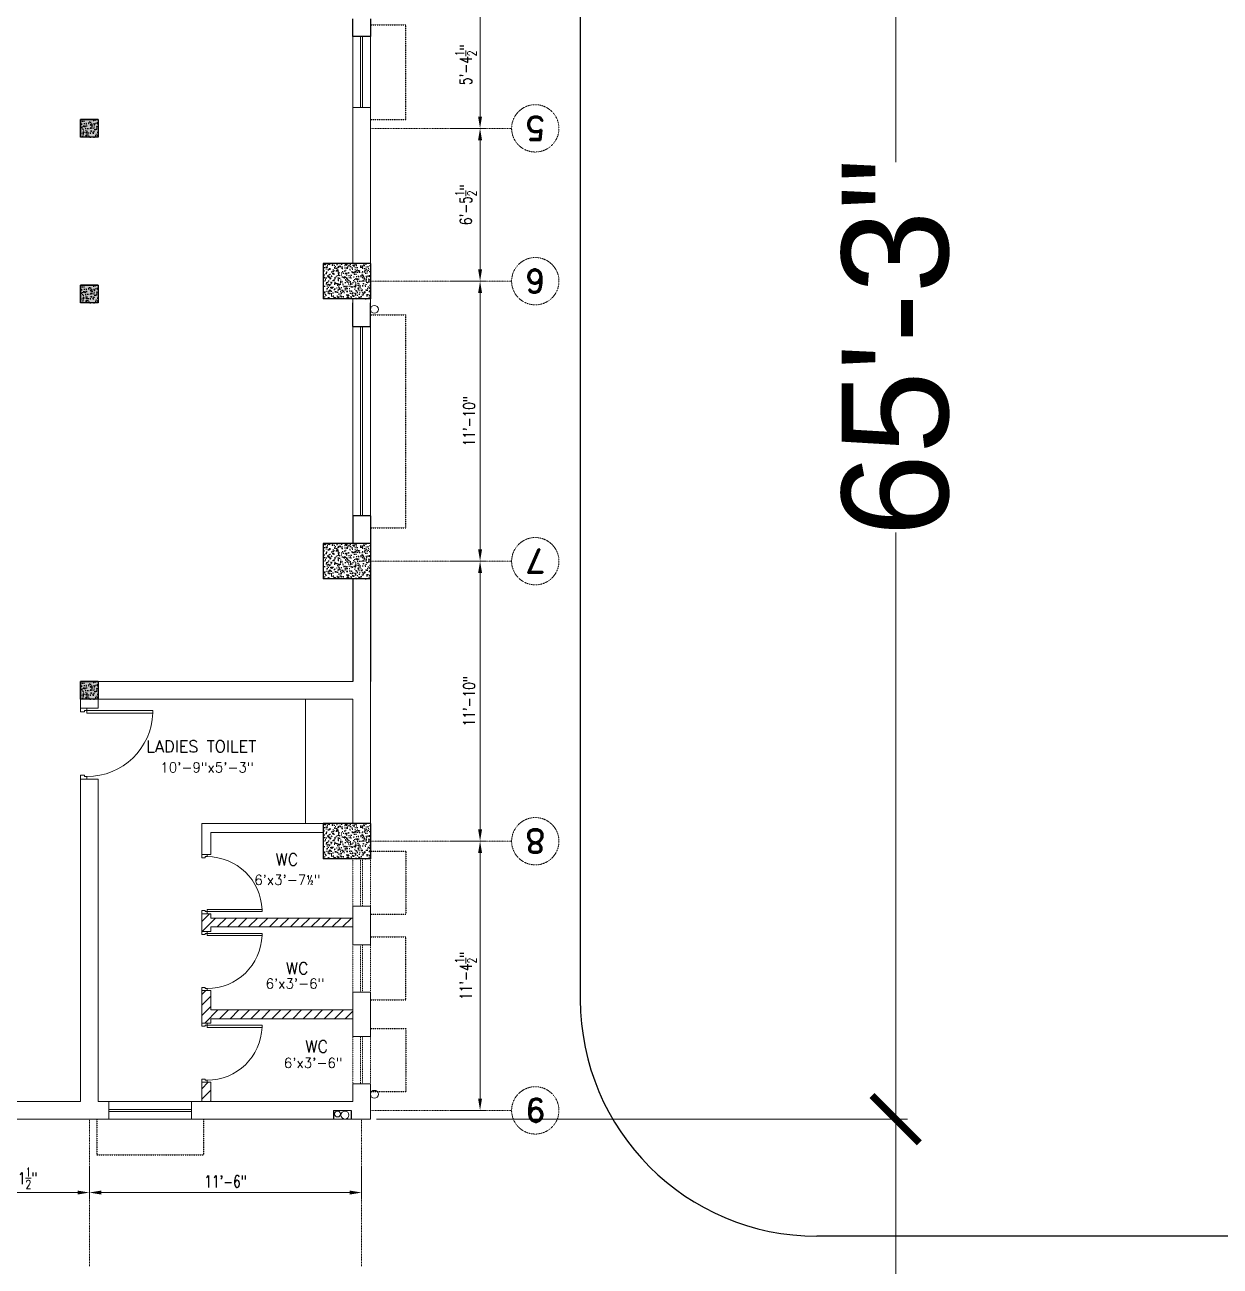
# Model space of a CAD drawing. Header units: inches. Extents: x -110725 to 51121, y 8404 to 44825.
# Drawn here: x -34598 to -33992, y 20740 to 21370 of the extents above; entities that cross this region are included whole.
import ezdxf
from ezdxf.enums import TextEntityAlignment as Align

# ---------------------------------------------------------------- set-up
doc = ezdxf.new("R2010")
doc.units = ezdxf.units.IN
doc.header["$LTSCALE"] = 0.1
doc.header["$MEASUREMENT"] = 0
doc.linetypes.add('CENTER', pattern=[2, 1.25, -0.25, 0.25, -0.25])
doc.linetypes.add('DASHED', pattern=[0.75, 0.5, -0.25])
doc.layers.get('0').update_dxf_attribs({"color": 1, "lineweight": 0})
doc.layers.get('Defpoints').update_dxf_attribs({"lineweight": 0})
for name, color, linetype, lineweight in [('CAR', 4, 'Continuous', 0), ('dim', 252, 'Continuous', 0), ('DOOR', 32, 'Continuous', 0), ('GRID', 8, 'CENTER', 0), ('HATCH', 5, 'Continuous', 5), ('TEXT2', 4, 'Continuous', 0), ('WALL', 7, 'Continuous', 0), ('WINDOW', 5, 'Continuous', 18)]:
    doc.layers.add(name, color=color, linetype=linetype, lineweight=lineweight)
for name, color, linetype in [('COL', 6, 'Continuous'), ('Column', 7, 'Continuous'), ('Column Hatch', 7, 'Continuous'), ('GREEN BELT', 80, 'Continuous')]:
    doc.layers.add(name, color=color, linetype=linetype)
doc.styles.add('EHSAN', font='arial.ttf', dxfattribs={"height": 54})
doc.styles.add('ROMAND', font='romand.shx')
doc.styles.add('style2', font='romand.shx')
doc.styles.add('WORKING', font='romans.shx', dxfattribs={"width": 0.75})
doc.dimstyles.new('1-8', dxfattribs={"dimtxt": 6, "dimasz": 6, "dimexe": 3, "dimexo": 1, "dimgap": 2, "dimtad": 1, "dimdec": 1, "dimzin": 3, "dimdsep": 46, "dimlunit": 4, "dimtxsty": 'WORKING', "dimcen": 2, "dimdle": 3, "dimadec": 0, "dimazin": 0, "dimtfac": 0.75, "dimtdec": 1, "dimtofl": 0, "dimtmove": 1, "dimatfit": 0, "dimfxl": 4, "dimtolj": 1, "dimtzin": 0, "dimlwd": -1, "dimlwe": -1, "dimarcsym": 1})
doc.dimstyles.new('DIM1', dxfattribs={"dimtxt": 54, "dimasz": 6, "dimexe": 6, "dimexo": 3, "dimgap": 1, "dimtad": 0, "dimzin": 0, "dimdsep": 46, "dimlunit": 4, "dimtxsty": 'EHSAN', "dimblk": 'ARCHTICK', "dimcen": 3, "dimdle": 6, "dimclrd": 4, "dimclre": 4, "dimclrt": 6, "dimadec": 0, "dimazin": 0, "dimtfac": 1, "dimtofl": 0, "dimtmove": 1, "dimatfit": 3, "dimldrblk": 'ARCHTICK', "dimfxl": 4, "dimtolj": 1, "dimtzin": 3, "dimlwd": -1, "dimlwe": -1, "dimarcsym": 0})

# ---------------------------------------------------------------- blocks, each defined once
blk = doc.blocks.new('_ArchTick')
at = {"color": 0, "linetype": 'ByBlock', "const_width": 0.15}
blk.add_lwpolyline([(-0.5, -0.5), (0.5, 0.5)], dxfattribs=at)
blk = doc.blocks.new('*D55')
at = {"layer": 'Defpoints', "color": 0, "transparency": 16777216}
for p in [(-34422.95, 20814.57), (-34422.95, 20478.57), (-34156.64, 20478.57)]:
    blk.add_point(p, dxfattribs=at)
at = {"layer": 'dim', "color": 4, "transparency": 16777216}
for p, q in [((-34156.64, 20838.57), (-34156.64, 20669.96)), ((-34419.95, 20814.57), (-34150.64, 20814.57)), ((-34156.64, 20454.57), (-34156.64, 20575.4)), ((-34419.95, 20478.57), (-34150.64, 20478.57))]:
    blk.add_line(p, q, dxfattribs=at)
at = {"layer": 'dim', "color": 4, "transparency": 16777216, "xscale": 24, "yscale": 24, "zscale": 24}
for p, rotation in [((-34156.64, 20814.57), 90), ((-34156.64, 20478.57), 270)]:
    blk.add_blockref('_ArchTick', p, dxfattribs=dict(at, rotation=rotation))
at = {"layer": 'dim', "color": 6, "transparency": 16777216, "insert": (-34156.64, 20622.68), "char_height": 54, "attachment_point": 5, "rotation": 90, "style": 'EHSAN'}
blk.add_mtext("\\A1;28'", dxfattribs=at)
blk = doc.blocks.new('*D56')
at = {"layer": 'Defpoints', "color": 0, "transparency": 16777216}
for p in [(-34422.95, 21597.57), (-34156.64, 21597.57), (-34285.3, 20814.57)]:
    blk.add_point(p, dxfattribs=at)
at = {"layer": 'dim', "color": 4, "transparency": 16777216}
for p, q in [((-34156.64, 21621.57), (-34156.64, 21299.96)), ((-34419.95, 21597.57), (-34150.64, 21597.57)), ((-34156.64, 20790.57), (-34156.64, 21112.17)), ((-34282.3, 20814.57), (-34150.64, 20814.57))]:
    blk.add_line(p, q, dxfattribs=at)
at = {"layer": 'dim', "color": 4, "transparency": 16777216, "xscale": 24, "yscale": 24, "zscale": 24}
for p, rotation in [((-34156.64, 21597.57), 90), ((-34156.64, 20814.57), 270)]:
    blk.add_blockref('_ArchTick', p, dxfattribs=dict(at, rotation=rotation))
at = {"layer": 'dim', "color": 6, "transparency": 16777216, "insert": (-34156.64, 21206.07), "char_height": 54, "attachment_point": 5, "rotation": 90, "style": 'EHSAN'}
blk.add_mtext('\\A1;65\'-3"', dxfattribs=at)
blk = doc.blocks.new('*D191')
at = {"layer": 'Defpoints', "color": 0, "transparency": 16777216}
for p in [(-34638.95, 20791.26), (-34565.45, 20791.26), (-34638.95, 20777.4)]:
    blk.add_point(p, dxfattribs=at)
at = {"layer": 'dim', "color": 0, "transparency": 16777216}
for p, q in [((-34638.95, 20790.26), (-34638.95, 20774.4)), ((-34565.45, 20790.26), (-34565.45, 20774.4)), ((-34571.45, 20777.4), (-34632.95, 20777.4))]:
    blk.add_line(p, q, dxfattribs=at)
for points in [[(-34632.95, 20778.4), (-34632.95, 20776.4), (-34638.95, 20777.4)], [(-34571.45, 20778.4), (-34571.45, 20776.4), (-34565.45, 20777.4)]]:
    blk.add_solid(points, dxfattribs=at)
at = {"layer": 'dim', "color": 0, "transparency": 16777216, "insert": (-34602.2, 20784.65), "char_height": 6, "attachment_point": 5, "style": 'WORKING'}
blk.add_mtext('\\A1;6\'-1{\\H0.750000x;\\S1/2;}"', dxfattribs=at)
blk = doc.blocks.new('D1')
for p, q in [((-3, 40.85), (-1.5, 40.85)), ((-3, 1.85), (-3, 40.85)), ((-1.5, 40.85), (-1.5, 1.85)), ((-40.5, 1.88), (-42, 1.88)), ((-42, 1.88), (-42, -1.88)), ((-40.5, 0.38), (-40.5, 1.88)), ((-39.75, 0.38), (-40.5, 0.38)), ((-39.75, -1.88), (-39.75, 0.38)), ((-1.5, 1.85), (-3, 1.85)), ((-2.25, 0.38), (-2.25, -1.88)), ((-1.5, 0.38), (-2.25, 0.38)), ((0, 1.88), (-1.5, 1.88)), ((-1.5, 1.88), (-1.5, 0.38)), ((0, -1.88), (0, 1.88)), ((-42, -1.88), (-39.75, -1.88)), ((-2.25, -1.88), (0, -1.88))]:
    blk.add_line(p, q)
blk.add_arc((-1.5, 1.88), 39, 91.84981, 180)
blk = doc.blocks.new('*D196')
at = {"layer": 'Defpoints', "color": 0, "transparency": 16777216}
for p in [(-34565.45, 20791.26), (-34427.45, 20791.26), (-34565.45, 20777.4)]:
    blk.add_point(p, dxfattribs=at)
at = {"layer": 'dim', "color": 0, "transparency": 16777216}
for p, q in [((-34565.45, 20790.26), (-34565.45, 20774.4)), ((-34427.45, 20790.26), (-34427.45, 20774.4)), ((-34433.45, 20777.4), (-34559.45, 20777.4))]:
    blk.add_line(p, q, dxfattribs=at)
for points in [[(-34559.45, 20778.4), (-34559.45, 20776.4), (-34565.45, 20777.4)], [(-34433.45, 20778.4), (-34433.45, 20776.4), (-34427.45, 20777.4)]]:
    blk.add_solid(points, dxfattribs=at)
at = {"layer": 'dim', "color": 0, "transparency": 16777216, "insert": (-34496.45, 20782.98), "char_height": 6, "attachment_point": 5, "style": 'WORKING'}
blk.add_mtext('\\A1;11\'-6"', dxfattribs=at)
blk = doc.blocks.new('*D199')
at = {"layer": 'Defpoints', "color": 0, "transparency": 16777216}
for p in [(-34383.38, 21239.57), (-34383.38, 21097.57), (-34367.38, 21097.57)]:
    blk.add_point(p, dxfattribs=at)
at = {"layer": 'dim', "color": 0, "transparency": 16777216}
for p, q in [((-34382.38, 21239.57), (-34364.38, 21239.57)), ((-34367.38, 21233.57), (-34367.38, 21103.57)), ((-34382.38, 21097.57), (-34364.38, 21097.57))]:
    blk.add_line(p, q, dxfattribs=at)
for points in [[(-34368.38, 21233.57), (-34366.38, 21233.57), (-34367.38, 21239.57)], [(-34368.38, 21103.57), (-34366.38, 21103.57), (-34367.38, 21097.57)]]:
    blk.add_solid(points, dxfattribs=at)
at = {"layer": 'dim', "color": 0, "transparency": 16777216, "insert": (-34372.96, 21168.57), "char_height": 6, "attachment_point": 5, "rotation": 90, "style": 'WORKING'}
blk.add_mtext('\\A1;11\'-10"', dxfattribs=at)
blk = doc.blocks.new('*D200')
at = {"layer": 'Defpoints', "color": 0, "transparency": 16777216}
for p in [(-34383.38, 21097.57), (-34383.38, 20955.57), (-34367.38, 20955.57)]:
    blk.add_point(p, dxfattribs=at)
at = {"layer": 'dim', "color": 0, "transparency": 16777216}
for p, q in [((-34382.38, 21097.57), (-34364.38, 21097.57)), ((-34367.38, 21091.57), (-34367.38, 20961.57)), ((-34382.38, 20955.57), (-34364.38, 20955.57))]:
    blk.add_line(p, q, dxfattribs=at)
for points in [[(-34368.38, 21091.57), (-34366.38, 21091.57), (-34367.38, 21097.57)], [(-34368.38, 20961.57), (-34366.38, 20961.57), (-34367.38, 20955.57)]]:
    blk.add_solid(points, dxfattribs=at)
at = {"layer": 'dim', "color": 0, "transparency": 16777216, "insert": (-34372.96, 21026.57), "char_height": 6, "attachment_point": 5, "rotation": 90, "style": 'WORKING'}
blk.add_mtext('\\A1;\\W.75;11\'-10"', dxfattribs=at)
blk = doc.blocks.new('*D201')
at = {"layer": 'Defpoints', "color": 0, "transparency": 16777216}
for p in [(-34383.38, 21381.57), (-34383.38, 21317.07), (-34367.38, 21317.07)]:
    blk.add_point(p, dxfattribs=at)
at = {"layer": 'dim', "color": 0, "transparency": 16777216}
for p, q in [((-34382.38, 21381.57), (-34364.38, 21381.57)), ((-34367.38, 21375.57), (-34367.38, 21323.07)), ((-34382.38, 21317.07), (-34364.38, 21317.07))]:
    blk.add_line(p, q, dxfattribs=at)
for points in [[(-34368.38, 21375.57), (-34366.38, 21375.57), (-34367.38, 21381.57)], [(-34368.38, 21323.07), (-34366.38, 21323.07), (-34367.38, 21317.07)]]:
    blk.add_solid(points, dxfattribs=at)
at = {"layer": 'dim', "color": 0, "transparency": 16777216, "insert": (-34374.63, 21349.32), "char_height": 6, "attachment_point": 5, "rotation": 90, "style": 'WORKING'}
blk.add_mtext('\\A1;5\'-4{\\H0.750000x;\\S1/2;}"', dxfattribs=at)
blk = doc.blocks.new('*D202')
at = {"layer": 'Defpoints', "color": 0, "transparency": 16777216}
for p in [(-34383.38, 21317.07), (-34383.38, 21239.57), (-34367.38, 21239.57)]:
    blk.add_point(p, dxfattribs=at)
at = {"layer": 'dim', "color": 0, "transparency": 16777216}
for p, q in [((-34382.38, 21317.07), (-34364.38, 21317.07)), ((-34367.38, 21311.07), (-34367.38, 21245.57)), ((-34382.38, 21239.57), (-34364.38, 21239.57))]:
    blk.add_line(p, q, dxfattribs=at)
for points in [[(-34368.38, 21311.07), (-34366.38, 21311.07), (-34367.38, 21317.07)], [(-34368.38, 21245.57), (-34366.38, 21245.57), (-34367.38, 21239.57)]]:
    blk.add_solid(points, dxfattribs=at)
at = {"layer": 'dim', "color": 0, "transparency": 16777216, "insert": (-34374.63, 21278.32), "char_height": 6, "attachment_point": 5, "rotation": 90, "style": 'WORKING'}
blk.add_mtext('\\A1;6\'-5{\\H0.750000x;\\S1/2;}"', dxfattribs=at)
blk = doc.blocks.new('*D203')
at = {"layer": 'Defpoints', "color": 0, "transparency": 16777216}
for p in [(-34383.38, 20955.57), (-34383.38, 20819.07), (-34367.38, 20819.07)]:
    blk.add_point(p, dxfattribs=at)
at = {"layer": 'dim', "color": 0, "transparency": 16777216}
for p, q in [((-34382.38, 20955.57), (-34364.38, 20955.57)), ((-34367.38, 20949.57), (-34367.38, 20825.07)), ((-34382.38, 20819.07), (-34364.38, 20819.07))]:
    blk.add_line(p, q, dxfattribs=at)
for points in [[(-34368.38, 20949.57), (-34366.38, 20949.57), (-34367.38, 20955.57)], [(-34368.38, 20825.07), (-34366.38, 20825.07), (-34367.38, 20819.07)]]:
    blk.add_solid(points, dxfattribs=at)
at = {"layer": 'dim', "color": 0, "transparency": 16777216, "insert": (-34374.63, 20887.32), "char_height": 6, "attachment_point": 5, "rotation": 90, "style": 'WORKING'}
blk.add_mtext('\\A1;11\'-4{\\H0.750000x;\\S1/2;}"', dxfattribs=at)

msp = doc.modelspace()

# ---------------------------------------------------------------- hatches: boundary and pattern name
at = {"layer": 'Column Hatch'}
h = msp.add_hatch(dxfattribs=at)
h.set_pattern_fill('AR-CONC', color=8, scale=0.5, angle=225)
h.set_pattern_definition([(275, (-34442.1926, 21813.0614), (-2.75776, -2.314035), [0.375, -4.125]), (220, (-34442.1926, 21813.0614), (3.14996, -2.16884), [0.3, -3.3]), (325.4514, (-34442.4224, 21812.8685), (0.392197, -4.482876), [0.3187, -3.50571]), (271.1842, (-34441.4855, 21812.3543), (-4.358465, -3.18807), [0.5625, -6.1875]), (321.6356, (-34441.8487, 21812.0886), (0.139495, -6.74856), [0.47805, -5.258565]), (216.1842, (-34441.4855, 21812.354), (0.1395, -6.74856), [0.45, -4.95]), (246, (-34442.0158, 21812.1775), (-3.533858, -0.686912), [0.375, -4.125]), (191, (-34442.016, 21812.1775), (1.703543, -3.424042), [0.3, -3.3]), (296.4514, (-34442.3103, 21812.1202), (-1.830318, -4.110953), [0.3187, -3.50571]), (262.5, (-34442.1926, 21813.0614), (1.133966, -1.219949), [0, -3.26, 0, -3.35, 0, -3.3125]), (232.5, (-34442.1926, 21813.0614), (0.464365, -2.324547), [0, -1.91, 0, -3.185, 0, -1.2625]), (192.5, (-34441.4042, 21813.8498), (-1.967091, -1.8076038), [0, -1.25, 0, -3.9, 0, -5.175]), (182.5, (-34441.0506, 21814.2033), (-1.70795, -2.415799), [0, -1.625, 0, -2.59, 0, -3.675])])
h.paths.add_polyline_path([(-34569.95088, 21312.56505), (-34560.95088, 21312.56505), (-34560.95088, 21321.56505), (-34569.95088, 21321.56505)])
h = msp.add_hatch(dxfattribs=at)
h.set_pattern_fill('AR-CONC', color=8, scale=0.5, angle=225)
h.set_pattern_definition([(275, (-34304.1926, 21735.5614), (-2.75776, -2.314035), [0.375, -4.125]), (220, (-34304.1926, 21735.5614), (3.14996, -2.16884), [0.3, -3.3]), (325.4514, (-34304.4224, 21735.3685), (0.392197, -4.482876), [0.3187, -3.50571]), (271.1842, (-34303.4855, 21734.8543), (-4.358465, -3.18807), [0.5625, -6.1875]), (321.6356, (-34303.8487, 21734.5886), (0.139495, -6.74856), [0.47805, -5.258565]), (216.1842, (-34303.4855, 21734.854), (0.1395, -6.74856), [0.45, -4.95]), (246, (-34304.0158, 21734.6775), (-3.533858, -0.686912), [0.375, -4.125]), (191, (-34304.016, 21734.6775), (1.703543, -3.424042), [0.3, -3.3]), (296.4514, (-34304.3103, 21734.6202), (-1.830318, -4.110953), [0.3187, -3.50571]), (262.5, (-34304.1926, 21735.5614), (1.133966, -1.219949), [0, -3.26, 0, -3.35, 0, -3.3125]), (232.5, (-34304.1926, 21735.5614), (0.464365, -2.324547), [0, -1.91, 0, -3.185, 0, -1.2625]), (192.5, (-34303.4042, 21736.3498), (-1.967091, -1.8076038), [0, -1.25, 0, -3.9, 0, -5.175]), (182.5, (-34303.0506, 21736.7033), (-1.70795, -2.415799), [0, -1.625, 0, -2.59, 0, -3.675])])
h.paths.add_polyline_path([(-34422.95088, 21230.56505), (-34422.95088, 21248.56505), (-34446.95088, 21248.56505), (-34446.95088, 21230.56505)])
h = msp.add_hatch(dxfattribs=at)
h.set_pattern_fill('AR-CONC', color=8, scale=0.5, angle=225)
h.set_pattern_definition([(275, (-34442.1926, 21729.0614), (-2.75776, -2.314035), [0.375, -4.125]), (220, (-34442.1926, 21729.0614), (3.14996, -2.16884), [0.3, -3.3]), (325.4514, (-34442.4224, 21728.8685), (0.392197, -4.482876), [0.3187, -3.50571]), (271.1842, (-34441.4855, 21728.3543), (-4.358465, -3.18807), [0.5625, -6.1875]), (321.6356, (-34441.8487, 21728.0886), (0.139495, -6.74856), [0.47805, -5.258565]), (216.1842, (-34441.4855, 21728.354), (0.1395, -6.74856), [0.45, -4.95]), (246, (-34442.0158, 21728.1775), (-3.533858, -0.686912), [0.375, -4.125]), (191, (-34442.016, 21728.1775), (1.703543, -3.424042), [0.3, -3.3]), (296.4514, (-34442.3103, 21728.1202), (-1.830318, -4.110953), [0.3187, -3.50571]), (262.5, (-34442.1926, 21729.0614), (1.133966, -1.219949), [0, -3.26, 0, -3.35, 0, -3.3125]), (232.5, (-34442.1926, 21729.0614), (0.464365, -2.324547), [0, -1.91, 0, -3.185, 0, -1.2625]), (192.5, (-34441.4042, 21729.8498), (-1.967091, -1.8076038), [0, -1.25, 0, -3.9, 0, -5.175]), (182.5, (-34441.0506, 21730.2033), (-1.70795, -2.415799), [0, -1.625, 0, -2.59, 0, -3.675])])
h.paths.add_polyline_path([(-34569.95088, 21228.56505), (-34560.95088, 21228.56505), (-34560.95088, 21237.56505), (-34569.95088, 21237.56505)])
h = msp.add_hatch(dxfattribs=at)
h.set_pattern_fill('AR-CONC', color=8, scale=0.5, angle=225)
h.set_pattern_definition([(275, (-34304.1926, 21593.5614), (-2.75776, -2.314035), [0.375, -4.125]), (220, (-34304.1926, 21593.5614), (3.14996, -2.16884), [0.3, -3.3]), (325.4514, (-34304.4224, 21593.3685), (0.392197, -4.482876), [0.3187, -3.50571]), (271.1842, (-34303.4855, 21592.8543), (-4.358465, -3.18807), [0.5625, -6.1875]), (321.6356, (-34303.8487, 21592.5886), (0.139495, -6.74856), [0.47805, -5.258565]), (216.1842, (-34303.4855, 21592.854), (0.1395, -6.74856), [0.45, -4.95]), (246, (-34304.0158, 21592.6775), (-3.533858, -0.686912), [0.375, -4.125]), (191, (-34304.016, 21592.6775), (1.703543, -3.424042), [0.3, -3.3]), (296.4514, (-34304.3103, 21592.6202), (-1.830318, -4.110953), [0.3187, -3.50571]), (262.5, (-34304.1926, 21593.5614), (1.133966, -1.219949), [0, -3.26, 0, -3.35, 0, -3.3125]), (232.5, (-34304.1926, 21593.5614), (0.464365, -2.324547), [0, -1.91, 0, -3.185, 0, -1.2625]), (192.5, (-34303.4042, 21594.3498), (-1.967091, -1.8076038), [0, -1.25, 0, -3.9, 0, -5.175]), (182.5, (-34303.0506, 21594.7033), (-1.70795, -2.415799), [0, -1.625, 0, -2.59, 0, -3.675])])
h.paths.add_polyline_path([(-34422.95088, 21088.56505), (-34422.95088, 21106.56505), (-34446.95088, 21106.56505), (-34446.95088, 21088.56505)])
h = msp.add_hatch(dxfattribs=at)
h.set_pattern_fill('AR-CONC', color=8, scale=0.5, angle=225)
h.set_pattern_definition([(275, (-34442.1926, 21528.0614), (-2.75776, -2.314035), [0.375, -4.125]), (220, (-34442.1926, 21528.0614), (3.14996, -2.16884), [0.3, -3.3]), (325.4514, (-34442.4224, 21527.8685), (0.392197, -4.482876), [0.3187, -3.50571]), (271.1842, (-34441.4855, 21527.3543), (-4.358465, -3.18807), [0.5625, -6.1875]), (321.6356, (-34441.8487, 21527.0886), (0.139495, -6.74856), [0.47805, -5.258565]), (216.1842, (-34441.4855, 21527.354), (0.1395, -6.74856), [0.45, -4.95]), (246, (-34442.0158, 21527.1775), (-3.533858, -0.686912), [0.375, -4.125]), (191, (-34442.016, 21527.1775), (1.703543, -3.424042), [0.3, -3.3]), (296.4514, (-34442.3103, 21527.1202), (-1.830318, -4.110953), [0.3187, -3.50571]), (262.5, (-34442.1926, 21528.0614), (1.133966, -1.219949), [0, -3.26, 0, -3.35, 0, -3.3125]), (232.5, (-34442.1926, 21528.0614), (0.464365, -2.324547), [0, -1.91, 0, -3.185, 0, -1.2625]), (192.5, (-34441.4042, 21528.8498), (-1.967091, -1.8076038), [0, -1.25, 0, -3.9, 0, -5.175]), (182.5, (-34441.0506, 21529.2033), (-1.70795, -2.415799), [0, -1.625, 0, -2.59, 0, -3.675])])
h.paths.add_polyline_path([(-34569.95088, 21027.56505), (-34560.95088, 21027.56505), (-34560.95088, 21036.56505), (-34569.95088, 21036.56505)])
h = msp.add_hatch(dxfattribs=at)
h.set_pattern_fill('AR-CONC', color=8, scale=0.5, angle=225)
h.set_pattern_definition([(275, (-34304.1926, 21451.5614), (-2.75776, -2.314035), [0.375, -4.125]), (220, (-34304.1926, 21451.5614), (3.14996, -2.16884), [0.3, -3.3]), (325.4514, (-34304.4224, 21451.3685), (0.392197, -4.482876), [0.3187, -3.50571]), (271.1842, (-34303.4855, 21450.8543), (-4.358465, -3.18807), [0.5625, -6.1875]), (321.6356, (-34303.8487, 21450.5886), (0.139495, -6.74856), [0.47805, -5.258565]), (216.1842, (-34303.4855, 21450.854), (0.1395, -6.74856), [0.45, -4.95]), (246, (-34304.0158, 21450.6775), (-3.533858, -0.686912), [0.375, -4.125]), (191, (-34304.016, 21450.6775), (1.703543, -3.424042), [0.3, -3.3]), (296.4514, (-34304.3103, 21450.6202), (-1.830318, -4.110953), [0.3187, -3.50571]), (262.5, (-34304.1926, 21451.5614), (1.133966, -1.219949), [0, -3.26, 0, -3.35, 0, -3.3125]), (232.5, (-34304.1926, 21451.5614), (0.464365, -2.324547), [0, -1.91, 0, -3.185, 0, -1.2625]), (192.5, (-34303.4042, 21452.3498), (-1.967091, -1.8076038), [0, -1.25, 0, -3.9, 0, -5.175]), (182.5, (-34303.0506, 21452.7033), (-1.70795, -2.415799), [0, -1.625, 0, -2.59, 0, -3.675])])
h.paths.add_polyline_path([(-34422.95088, 20946.56505), (-34422.95088, 20964.56505), (-34446.95088, 20964.56505), (-34446.95088, 20946.56505)])
at = {"layer": 'HATCH'}
h = msp.add_hatch(color=256, dxfattribs=at)
h.dxf.hatch_style = 1
h.paths.add_polyline_path([(-34560.95088, 21312.56505), (-34569.95088, 21312.56505), (-34569.95088, 21321.56505), (-34560.95088, 21321.56505)])
h = msp.add_hatch(color=256, dxfattribs=at)
h.dxf.hatch_style = 1
h.paths.add_polyline_path([(-34560.95088, 21228.56505), (-34569.95088, 21228.56505), (-34569.95088, 21237.56505), (-34560.95088, 21237.56505)])
h = msp.add_hatch(color=256, dxfattribs=at)
h.dxf.hatch_style = 1
h.paths.add_polyline_path([(-34560.95088, 21027.56505), (-34569.95088, 21027.56505), (-34569.95088, 21036.56505), (-34560.95088, 21036.56505)])
h = msp.add_hatch(dxfattribs=at)
h.set_pattern_fill('ANSI31', color=256, scale=30, angle=180, style=0)
h.set_pattern_definition([(225, (-33700.9957, 24236.1383), (2.6516504, -2.6516504), [])])
h.paths.add_polyline_path([(-34431.95088, 20912.06505), (-34431.95088, 20916.56505), (-34503.95088, 20916.56505), (-34503.95088, 20918.81505), (-34508.45088, 20918.81505), (-34508.45088, 20909.81505), (-34503.95088, 20909.81505), (-34503.95088, 20912.06505)])
h.paths.add_polyline_path([(-34503.95088, 20870.06505), (-34503.95088, 20879.81505), (-34508.45088, 20879.81505), (-34508.45088, 20863.31505), (-34503.95088, 20863.31505), (-34503.95088, 20865.56505), (-34431.95088, 20865.56505), (-34431.95088, 20870.06505)])
h.paths.add_polyline_path([(-34508.45088, 20823.56505), (-34503.95088, 20823.56505), (-34503.95088, 20833.31505), (-34508.45088, 20833.31505)])

# ---------------------------------------------------------------- linework, layer by layer
at = {"layer": 'CAR', "linetype": 'Continuous'}
msp.add_circle((-33960.35096, 21924.4645, 27.16259), 11425.94255, dxfattribs=at)
at = {"layer": 'COL', "elevation": 27.16259}
for points in [[(-34560.95088, 21312.56505), (-34569.95088, 21312.56505), (-34569.95088, 21321.56505), (-34560.95088, 21321.56505)], [(-34560.95088, 21228.56505), (-34569.95088, 21228.56505), (-34569.95088, 21237.56505), (-34560.95088, 21237.56505)], [(-34560.95088, 21027.56505), (-34569.95088, 21027.56505), (-34569.95088, 21036.56505), (-34560.95088, 21036.56505)]]:
    msp.add_lwpolyline(points, close=True, dxfattribs=at)
at = {"layer": 'Column', "color": 6}
for p, q in [((-34560.95088, 21321.56505), (-34569.95088, 21321.56505)), ((-34569.95088, 21321.56505), (-34569.95088, 21312.56505)), ((-34560.95088, 21321.56505), (-34560.95088, 21312.56505)), ((-34560.95088, 21312.56505), (-34569.95088, 21312.56505)), ((-34422.95088, 21248.56505), (-34446.95088, 21248.56505)), ((-34446.95088, 21248.56505), (-34446.95088, 21230.56505)), ((-34422.95088, 21248.56505), (-34422.95088, 21230.56505)), ((-34560.95088, 21237.56505), (-34569.95088, 21237.56505)), ((-34569.95088, 21237.56505), (-34569.95088, 21228.56505)), ((-34560.95088, 21237.56505), (-34560.95088, 21228.56505)), ((-34560.95088, 21228.56505), (-34569.95088, 21228.56505)), ((-34422.95088, 21230.56505), (-34446.95088, 21230.56505)), ((-34422.95088, 21106.56505), (-34446.95088, 21106.56505)), ((-34446.95088, 21106.56505), (-34446.95088, 21088.56505)), ((-34422.95088, 21106.56505), (-34422.95088, 21088.56505)), ((-34422.95088, 21088.56505), (-34446.95088, 21088.56505)), ((-34560.95088, 21036.56505), (-34569.95088, 21036.56505)), ((-34569.95088, 21036.56505), (-34569.95088, 21027.56505)), ((-34560.95088, 21036.56505), (-34560.95088, 21027.56505)), ((-34560.95088, 21027.56505), (-34569.95088, 21027.56505)), ((-34422.95088, 20964.56505), (-34446.95088, 20964.56505)), ((-34446.95088, 20964.56505), (-34446.95088, 20946.56505)), ((-34422.95088, 20964.56505), (-34422.95088, 20946.56505)), ((-34422.95088, 20946.56505), (-34446.95088, 20946.56505))]:
    msp.add_line(p, q, dxfattribs=at)
at = {"layer": 'GREEN BELT', "linetype": 'Continuous'}
for p, q in [((-34316.55107, 23201.71777), (-34316.55107, 20875.2792)), ((-32712.26926, 20755.2792), (-34196.55107, 20755.2792))]:
    msp.add_line(p, q, dxfattribs=at)
msp.add_arc((-34196.55107, 20875.2792), 120, 180, 270, dxfattribs=at)
at = {"layer": 'GRID', "color": 23}
for p, q in [((-34351.38446, 21317.06505), (-34422.95088, 21317.06505)), ((-34351.38446, 21239.56505), (-34422.95088, 21239.56505)), ((-34351.38446, 21097.56505), (-34422.95088, 21097.56505)), ((-34351.38446, 20955.56505), (-34422.95088, 20955.56505)), ((-34351.38446, 20819.06505), (-34422.95088, 20819.06505)), ((-34565.45088, 20814.56505), (-34565.45088, 20740.06505)), ((-34427.45088, 20814.56505), (-34427.45088, 20740.06505))]:
    msp.add_line(p, q, dxfattribs=at)
for centre in [(-34339.38446, 21317.06505, 27.16259), (-34339.38446, 21239.56505, 27.16259), (-34339.38446, 21097.56505, 27.16259), (-34339.38446, 20955.56505, 27.16259), (-34339.38446, 20819.06505, 27.16259)]:
    msp.add_circle(centre, 12, dxfattribs=at)
at = {"layer": 'WALL', "lineweight": -3}
for p, q in [((-34431.95088, 21363.56505), (-34431.95088, 21372.56505)), ((-34422.95088, 21372.56505), (-34422.95088, 21363.56505)), ((-34422.95088, 21363.56505), (-34431.95088, 21363.56505)), ((-34431.95088, 21216.56505), (-34431.95088, 21228.56505)), ((-34422.95088, 21216.56505), (-34422.95088, 21228.56505)), ((-34431.95088, 21216.56505), (-34422.95088, 21216.56505)), ((-34422.95088, 21120.56505), (-34431.95088, 21120.56505)), ((-34431.95088, 21120.56505), (-34431.95088, 21106.56505)), ((-34422.95088, 21120.56505), (-34422.95088, 21036.56505)), ((-34431.95088, 21088.56505), (-34431.95088, 21036.56505)), ((-34441.76997, 20819.06505), (-34441.76997, 20814.56505)), ((-34432.76997, 20819.06505), (-34432.76997, 20814.56505))]:
    msp.add_line(p, q, dxfattribs=at)
at = {"layer": 'WALL', "color": 2, "linetype": 'DASHED', "lineweight": -3}
for p, q in [((-34422.95088, 21369.56505), (-34404.95088, 21369.56505)), ((-34404.95088, 21321.56505), (-34404.95088, 21369.56505)), ((-34422.95088, 21321.56505), (-34404.95088, 21321.56505)), ((-34422.95088, 21222.56505), (-34404.95088, 21222.56505)), ((-34404.95088, 21114.56505), (-34404.95088, 21222.56505)), ((-34404.95088, 21114.56505), (-34404.95088, 21222.56505)), ((-34422.95088, 21114.56505), (-34404.95088, 21114.56505)), ((-34422.95088, 21114.56505), (-34404.95088, 21114.56505)), ((-34422.95088, 20950.56505), (-34404.95088, 20950.56505)), ((-34404.95088, 20950.56505), (-34404.95088, 20918.62214)), ((-34422.95088, 20918.62214), (-34404.95088, 20918.62214)), ((-34422.95088, 20907.00795), (-34404.95088, 20907.00795)), ((-34404.95088, 20875.06505), (-34404.95088, 20907.00795)), ((-34422.95088, 20875.06505), (-34404.95088, 20875.06505)), ((-34422.95088, 20860.56505), (-34404.95088, 20860.56505)), ((-34404.95088, 20860.56505), (-34404.95088, 20828.62214)), ((-34422.95088, 20828.62214), (-34404.95088, 20828.62214)), ((-34561.70088, 20814.56505), (-34561.70088, 20796.56505)), ((-34507.70088, 20814.56505), (-34507.70088, 20796.56505)), ((-34561.70088, 20796.56505), (-34507.70088, 20796.56505))]:
    msp.add_line(p, q, dxfattribs=at)
at = {"layer": 'WALL'}
for p, q in [((-34431.95088, 21248.56505), (-34431.95088, 21327.56505)), ((-34431.95088, 21327.56505), (-34422.95088, 21327.56505)), ((-34422.95088, 21228.56505), (-34422.95088, 21327.56505)), ((-34431.95088, 21228.56505), (-34431.95088, 21230.56505)), ((-34569.95088, 21023.06505), (-34569.95088, 21036.56505)), ((-34560.95088, 21036.56505), (-34431.95088, 21036.56505)), ((-34422.95088, 20964.56505), (-34422.95088, 21036.56505)), ((-34560.95088, 21023.06505), (-34560.95088, 21027.56505)), ((-34560.95088, 21027.56505), (-34431.95088, 21027.56505)), ((-34431.95088, 20964.56505), (-34431.95088, 21027.56505)), ((-34569.95088, 21023.06505), (-34560.95088, 21023.06505)), ((-34569.95088, 20823.56505), (-34569.95088, 20987.06505)), ((-34569.95088, 20987.06505), (-34560.95088, 20987.06505)), ((-34560.95088, 20823.56505), (-34560.95088, 20987.06505)), ((-34508.45088, 20948.81505), (-34508.45088, 20964.56505)), ((-34508.45088, 20964.56505), (-34446.95088, 20964.56505)), ((-34503.95088, 20948.81505), (-34503.95088, 20960.06505)), ((-34503.95088, 20960.06505), (-34446.95088, 20960.06505)), ((-34508.45088, 20948.81505), (-34503.95088, 20948.81505)), ((-34508.45088, 20909.81505), (-34508.45088, 20918.81505)), ((-34508.45088, 20918.81505), (-34503.95088, 20918.81505)), ((-34503.95088, 20916.56505), (-34503.95088, 20918.81505)), ((-34431.95088, 20903.06505), (-34431.95088, 20922.56505)), ((-34431.95088, 20922.56505), (-34422.95088, 20922.56505)), ((-34422.95088, 20903.06505), (-34422.95088, 20922.56505)), ((-34503.95088, 20916.56505), (-34431.95088, 20916.56505)), ((-34503.95088, 20909.81505), (-34503.95088, 20912.06505)), ((-34503.95088, 20912.06505), (-34431.95088, 20912.06505)), ((-34508.45088, 20909.81505), (-34503.95088, 20909.81505)), ((-34431.95088, 20903.06505), (-34422.95088, 20903.06505)), ((-34508.45088, 20863.31505), (-34508.45088, 20879.81505)), ((-34508.45088, 20879.81505), (-34503.95088, 20879.81505)), ((-34503.95088, 20870.06505), (-34503.95088, 20879.81505)), ((-34431.95088, 20856.56505), (-34431.95088, 20879.06505)), ((-34431.95088, 20879.06505), (-34422.95088, 20879.06505)), ((-34431.95088, 20879.06505), (-34422.95088, 20879.06505)), ((-34422.95088, 20856.56505), (-34422.95088, 20879.06505)), ((-34503.95088, 20870.06505), (-34431.95088, 20870.06505)), ((-34508.45088, 20863.31505), (-34503.95088, 20863.31505)), ((-34503.95088, 20863.31505), (-34503.95088, 20865.56505)), ((-34503.95088, 20865.56505), (-34431.95088, 20865.56505)), ((-34431.95088, 20856.56505), (-34422.95088, 20856.56505)), ((-34508.45088, 20823.56505), (-34508.45088, 20833.31505)), ((-34508.45088, 20833.31505), (-34503.95088, 20833.31505)), ((-34503.95088, 20823.56505), (-34503.95088, 20833.31505)), ((-34431.95088, 20823.56505), (-34431.95088, 20832.56505)), ((-34431.95088, 20832.56505), (-34422.95088, 20832.56505)), ((-34422.95088, 20814.56505), (-34422.95088, 20832.56505)), ((-34569.95088, 20823.56505), (-34617.95088, 20823.56505)), ((-34555.70088, 20823.56505), (-34560.95088, 20823.56505)), ((-34555.70088, 20823.56505), (-34555.70088, 20814.56505)), ((-34431.95088, 20823.56505), (-34513.70088, 20823.56505)), ((-34513.70088, 20823.56505), (-34513.70088, 20814.56505)), ((-34441.76997, 20819.06505), (-34432.76997, 20819.06505)), ((-34555.70088, 20814.56505), (-34617.95088, 20814.56505)), ((-34441.76997, 20814.56505), (-34513.70088, 20814.56505)), ((-34422.95088, 20814.56505), (-34432.76997, 20814.56505))]:
    msp.add_line(p, q, dxfattribs=at)
at = {"layer": 'WINDOW'}
for p, q in [((-34431.95088, 21363.56505), (-34431.95088, 21327.56505)), ((-34427.95088, 21363.56505), (-34427.95088, 21327.56505)), ((-34426.95088, 21327.56505), (-34426.95088, 21363.56505)), ((-34422.95088, 21327.56505), (-34422.95088, 21363.56505)), ((-34431.95088, 21216.56505), (-34431.95088, 21120.56505)), ((-34427.95088, 21216.56505), (-34427.95088, 21120.56505)), ((-34426.95088, 21120.56505), (-34426.95088, 21216.56505)), ((-34422.95088, 21120.56505), (-34422.95088, 21216.56505)), ((-34455.95088, 20964.56505), (-34455.95088, 21027.56505)), ((-34455.95088, 20964.56505), (-34455.95088, 21027.56505)), ((-34513.70088, 20823.56505), (-34555.70088, 20823.56505)), ((-34513.70088, 20819.56505), (-34555.70088, 20819.56505)), ((-34555.70088, 20818.56505), (-34513.70088, 20818.56505)), ((-34555.70088, 20814.56505), (-34513.70088, 20814.56505)), ((-34432.76997, 20814.56505), (-34441.76997, 20814.56505))]:
    msp.add_line(p, q, dxfattribs=at)
at = {"layer": 'WINDOW', "linetype": 'DASHED'}
for p, q in [((-34431.95088, 20946.56505), (-34431.95088, 20922.62214)), ((-34427.95088, 20946.56505), (-34427.95088, 20922.62214)), ((-34426.95088, 20922.62214), (-34426.95088, 20946.56505)), ((-34422.95088, 20922.62214), (-34422.95088, 20946.56505)), ((-34431.95088, 20879.06505), (-34431.95088, 20903.00795)), ((-34427.95088, 20879.06505), (-34427.95088, 20903.00795)), ((-34426.95088, 20903.00795), (-34426.95088, 20879.06505)), ((-34422.95088, 20903.00795), (-34422.95088, 20879.06505)), ((-34431.95088, 20856.56505), (-34431.95088, 20832.62214)), ((-34427.95088, 20856.56505), (-34427.95088, 20832.62214)), ((-34426.95088, 20832.62214), (-34426.95088, 20856.56505)), ((-34422.95088, 20832.62214), (-34422.95088, 20856.56505))]:
    msp.add_line(p, q, dxfattribs=at)
at = {"layer": 'WINDOW'}
for centre, radius in [((-34420.95088, 21225.28125, 27.16259), 2), ((-34420.95088, 20827.22744, 27.16259), 2), ((-34439.65367, 20817.24033, 27.16259), 1.5), ((-34435.91844, 20816.67996, 27.16259), 2)]:
    msp.add_circle(centre, radius, dxfattribs=at)

# ---------------------------------------------------------------- block references
at = {"layer": 'DOOR', "rotation": 270}
for p, xscale, yscale, zscale in [((-34568.34373, 21023.06505, 27.16259), -0.8571428571428328, 0.8571428571428328, 0.8571428571428354), ((-34507.11159, 20918.81505, 27.16259), 0.7142857142857253, 0.7142857142857253, 0.7142857142857253), ((-34507.11159, 20909.81505, 27.16259), -0.7142857142857253, 0.7142857142857253, 0.7142857142857253), ((-34507.11159, 20863.31505, 27.16259), -0.7142857142857253, 0.7142857142857253, 0.7142857142857253)]:
    msp.add_blockref('D1', p, dxfattribs=dict(at, xscale=xscale, yscale=yscale, zscale=zscale))

# ---------------------------------------------------------------- texts
at = {"layer": 'GRID', "color": 2, "style": 'style2'}
for s, p in [('5', (-34339.3599, 21317.11472, 27.16259)), ('6', (-34339.3599, 21239.61472, 27.16259)), ('7', (-34339.3599, 21097.61472, 27.16259)), ('8', (-34339.3599, 20955.61472, 27.16259)), ('9', (-34339.3599, 20819.11472, 27.16259))]:
    msp.add_text(s, height=12, rotation=180, dxfattribs=at).set_placement(p, align=Align.MIDDLE_CENTER)
at = {"layer": 'TEXT2', "style": 'ROMAND'}
for s, height, p in [('LADIES TOILET', 6, (-34536.64089, 21000.66568, 27.16259)), ('10\'-9"x5\'-3"', 5, (-34529.52369, 20990.49591, 27.16259)), ('WC', 6, (-34471.11727, 20943.26382, 27.16259)), ('6\'x3\'-7½"', 5, (-34481.87849, 20933.46095, 27.16259)), ('WC', 6, (-34465.89381, 20888.13594, 27.16259)), ('6\'x3\'-6"', 5, (-34476.11374, 20880.87116, 27.16259)), ('WC', 6, (-34456.00732, 20848.47068, 27.16259)), ('6\'x3\'-6"', 5, (-34466.86322, 20840.63961, 27.16259))]:
    msp.add_text(s, height=height, dxfattribs=at).set_placement(p)

# ---------------------------------------------------------------- dimensions: what is measured, and where the dimension line sits
at = {"layer": 'dim'}
dim = msp.add_linear_dim(base=(-34156.63996, 21597.56505, 27.16259), p1=(-34285.29542, 20814.56505, 27.16259), p2=(-34422.95088, 21597.56505, 27.16259), angle=90, dimstyle='DIM1', override={"dimtxt": 36, "dimasz": 24, "dimdle": 24}, dxfattribs=at)
dim.commit()
dim.dimension.update_dxf_attribs({"geometry": '*D56', "text_midpoint": (-34156.63996, 21206.06505, 27.16259)})
dim = msp.add_linear_dim(base=(-34367.38446, 21317.06505, 27.16259), p1=(-34383.38446, 21381.56505, 27.16259), p2=(-34383.38446, 21317.06505, 27.16259), angle=270, dimstyle='1-8', dxfattribs=at)
dim.commit()
dim.dimension.update_dxf_attribs({"geometry": '*D201', "text_midpoint": (-34367.38446, 21349.31505, 27.16259), "dimtype": 160})
for base, p1, p2, angle, picture, middle in [((-34367.38446, 21239.56505, 27.16259), (-34383.38446, 21317.06505, 27.16259), (-34383.38446, 21239.56505, 27.16259), 270, '*D202', (-34374.63446, 21278.31505, 27.16259)), ((-34367.38446, 21097.56505, 27.16259), (-34383.38446, 21239.56505, 27.16259), (-34383.38446, 21097.56505, 27.16259), 270, '*D199', (-34372.95588, 21168.56505, 27.16259)), ((-34367.38446, 20819.06505, 27.16259), (-34383.38446, 20955.56505, 27.16259), (-34383.38446, 20819.06505, 27.16259), 270, '*D203', (-34374.63446, 20887.31505, 27.16259)), ((-34638.95088, 20777.40489, 27.16259), (-34565.45088, 20791.26454, 27.16259), (-34638.95088, 20791.26454, 27.16259), 180, '*D191', (-34602.20088, 20784.65489, 27.16259)), ((-34565.45088, 20777.40489, 27.16259), (-34427.45088, 20791.26454, 27.16259), (-34565.45088, 20791.26454, 27.16259), 180, '*D196', (-34496.45088, 20782.97632, 27.16259))]:
    dim = msp.add_linear_dim(base=base, p1=p1, p2=p2, angle=angle, dimstyle='1-8', dxfattribs=at)
    dim.commit()
    dim.dimension.update_dxf_attribs({"geometry": picture, "text_midpoint": middle})
dim = msp.add_linear_dim(base=(-34367.38446, 20955.56505, 27.16259), p1=(-34383.38446, 21097.56505, 27.16259), p2=(-34383.38446, 20955.56505, 27.16259), angle=270, text='\\W.75;<>', dimstyle='1-8', dxfattribs=at)
dim.commit()
dim.dimension.update_dxf_attribs({"geometry": '*D200', "text_midpoint": (-34372.95588, 21026.56505, 27.16259)})
dim = msp.add_linear_dim(base=(-34156.63996, 20478.56505, 27.16259), p1=(-34422.95088, 20814.56505, 27.16259), p2=(-34422.95088, 20478.56505, 27.16259), angle=90, dimstyle='DIM1', override={"dimtxt": 36, "dimasz": 24, "dimdle": 24}, dxfattribs=at)
dim.commit()
dim.dimension.update_dxf_attribs({"geometry": '*D55', "text_midpoint": (-34156.63996, 20622.68168, 27.16259), "dimtype": 160})

doc.saveas('drawing.dxf')
